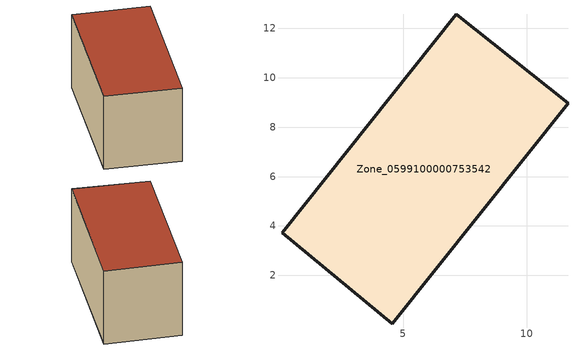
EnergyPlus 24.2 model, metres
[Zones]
Zone_0599100000753542
 floor ground (C_G): 4.55,0.05 0.1,3.73 7.15,12.56 11.66,8.96 z0.53
 wall outside (C_F): 0.1,3.73 4.55,0.05 11.66,8.96 7.15,12.56 0.1,3.73 z0.53:6.71
 roof outside (C_R): 11.66,8.96 7.15,12.56 0.1,3.73 4.55,0.05 z6.71
[BUILDING]
Pand.0599100000753542: North Axis=0; Terrain=City; Loads Convergence Tolerance Value=0.04; Temperature Convergence Tolerance Value=0.4; Solar Distribution=FullExterior; Maximum Number of Warmup Days=25; Minimum Number of Warmup Days=1
[Site:Location]
Rotterdam.The.Hague.AP_ZH_NLD Design_Conditions: Latitude=51.96; Longitude=4.45; Time Zone=1; Elevation=-4.5
[SITE:GROUNDTEMPERATURE:BUILDINGSURFACE]
18, 18, 18, 18, 18, 18, 18, 18, 18, 18, 18, 18
[MATERIAL] Thermal Absorptance=0.9; Solar Absorptance=0.7; Visible Absorptance=0.7
Name | Roughness | Thickness | Conductivity | Density | Specific Heat
G.TC.2006-2014 | MediumSmooth | 0.15 | 0.06 | 540 | 1210
F.TC.2006-2014 | Rough | 0.3 | 0.12 | 1920 | 840
R.TC.2006-2014 | MediumRough | 0.2 | 0.08 | 1500 | 1000
[CONSTRUCTION]
C_G: G.TC.2006-2014
C_F: F.TC.2006-2014
C_R: R.TC.2006-2014
[ZONE]
Zone_0599100000753542: Type=1; Multiplier=1; Ceiling Height=Autocalculate; Volume=Autocalculate; Floor Area=autocalculate; Part of Total Floor Area=Yes
[ZONEINFILTRATION:DESIGNFLOWRATE]
Infil_Zone_0599100000753542: Zone or ZoneList or Space or SpaceList=Zone_0599100000753542; Schedule=AlwaysOn; Design Flow Rate Calculation Method=Flow/Area; Flow Rate per Floor Area=0.0015; Constant Term Coefficient=1; Temperature Term Coefficient=0; Velocity Term Coefficient=0; Velocity Squared Term Coefficient=0
[HVACTEMPLATE:ZONE:IDEALLOADSAIRSYSTEM]
Zone_0599100000753542: Maximum Heating Supply Air Temperature=50; Minimum Cooling Supply Air Temperature=13; Maximum Heating Supply Air Humidity Ratio=0.0156; Minimum Cooling Supply Air Humidity Ratio=0.0077; Heating Limit=NoLimit; Cooling Limit=NoLimit; Dehumidification Control Type=ConstantSensibleHeatRatio; Cooling Sensible Heat Ratio=0.7; Dehumidification Setpoint=60; Humidification Control Type=None; Humidification Setpoint=30; Outdoor Air Method=None; Outdoor Air Flow Rate per Person=0.00944; Outdoor Air Flow Rate per Zone Floor Area=0; Outdoor Air Flow Rate per Zone=0; Demand Controlled Ventilation Type=None; Outdoor Air Economizer Type=NoEconomizer; Heat Recovery Type=None; Sensible Heat Recovery Effectiveness=0.7; Latent Heat Recovery Effectiveness=0.65
[ZONECONTROL:THERMOSTAT]
ThermostatControl_Zone_0599100000753542: Zone or ZoneList=Zone_0599100000753542; Control Type Schedule=DualSetpointControlType; Control 1=Thermostat_Zone_0599100000753542; Temperature Difference Between Cutout And Setpoint=0
[THERMOSTATSETPOINT:DUALSETPOINT]
Thermostat_Zone_0599100000753542: Heating Setpoint Temperature Schedule=HeatingSetpoint_Zone_0599100000753542; Cooling Setpoint Temperature Schedule=CoolingSetpoint_Zone_0599100000753542
[SCHEDULE:COMPACT]
HeatingSetpoint_Zone_0599100000753542: Through: 12/31, For: AllDays, Until: 24:00, 21
CoolingSetpoint_Zone_0599100000753542: Through: 12/31, For: AllDays, Until: 24:00, 24
DualSetpointControlType: Through: 12/31, For: AllDays, Until: 24:00, 4
AlwaysOn: Through: 12/31, For: AllDays, Until: 24:00, 1
